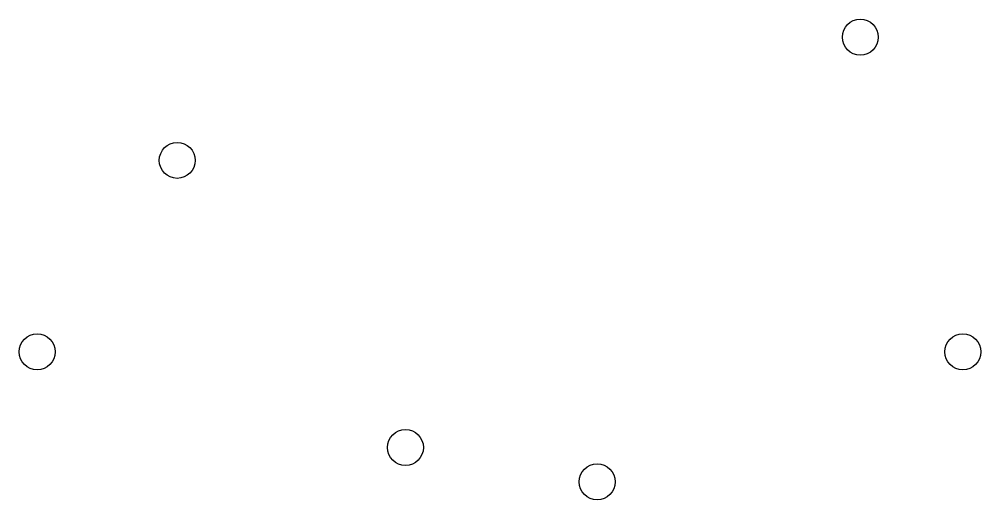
# Model space of a CAD drawing. Header units: millimetres. Extents: x 101 to 235, y -159 to -92.
import ezdxf

# ---------------------------------------------------------------- set-up
doc = ezdxf.new("R2010")
doc.units = ezdxf.units.MM

msp = doc.modelspace()

# ---------------------------------------------------------------- linework, layer by layer
at = {"linetype": 'CONTINUOUS'}
for centre in [(217.8, -94.3), (122.8, -111.4), (103.325, -138), (232.05, -138), (154.53, -151.3), (181.2, -156.05)]:
    msp.add_circle(centre, 2.5, dxfattribs=at)

doc.saveas('drawing.dxf')
